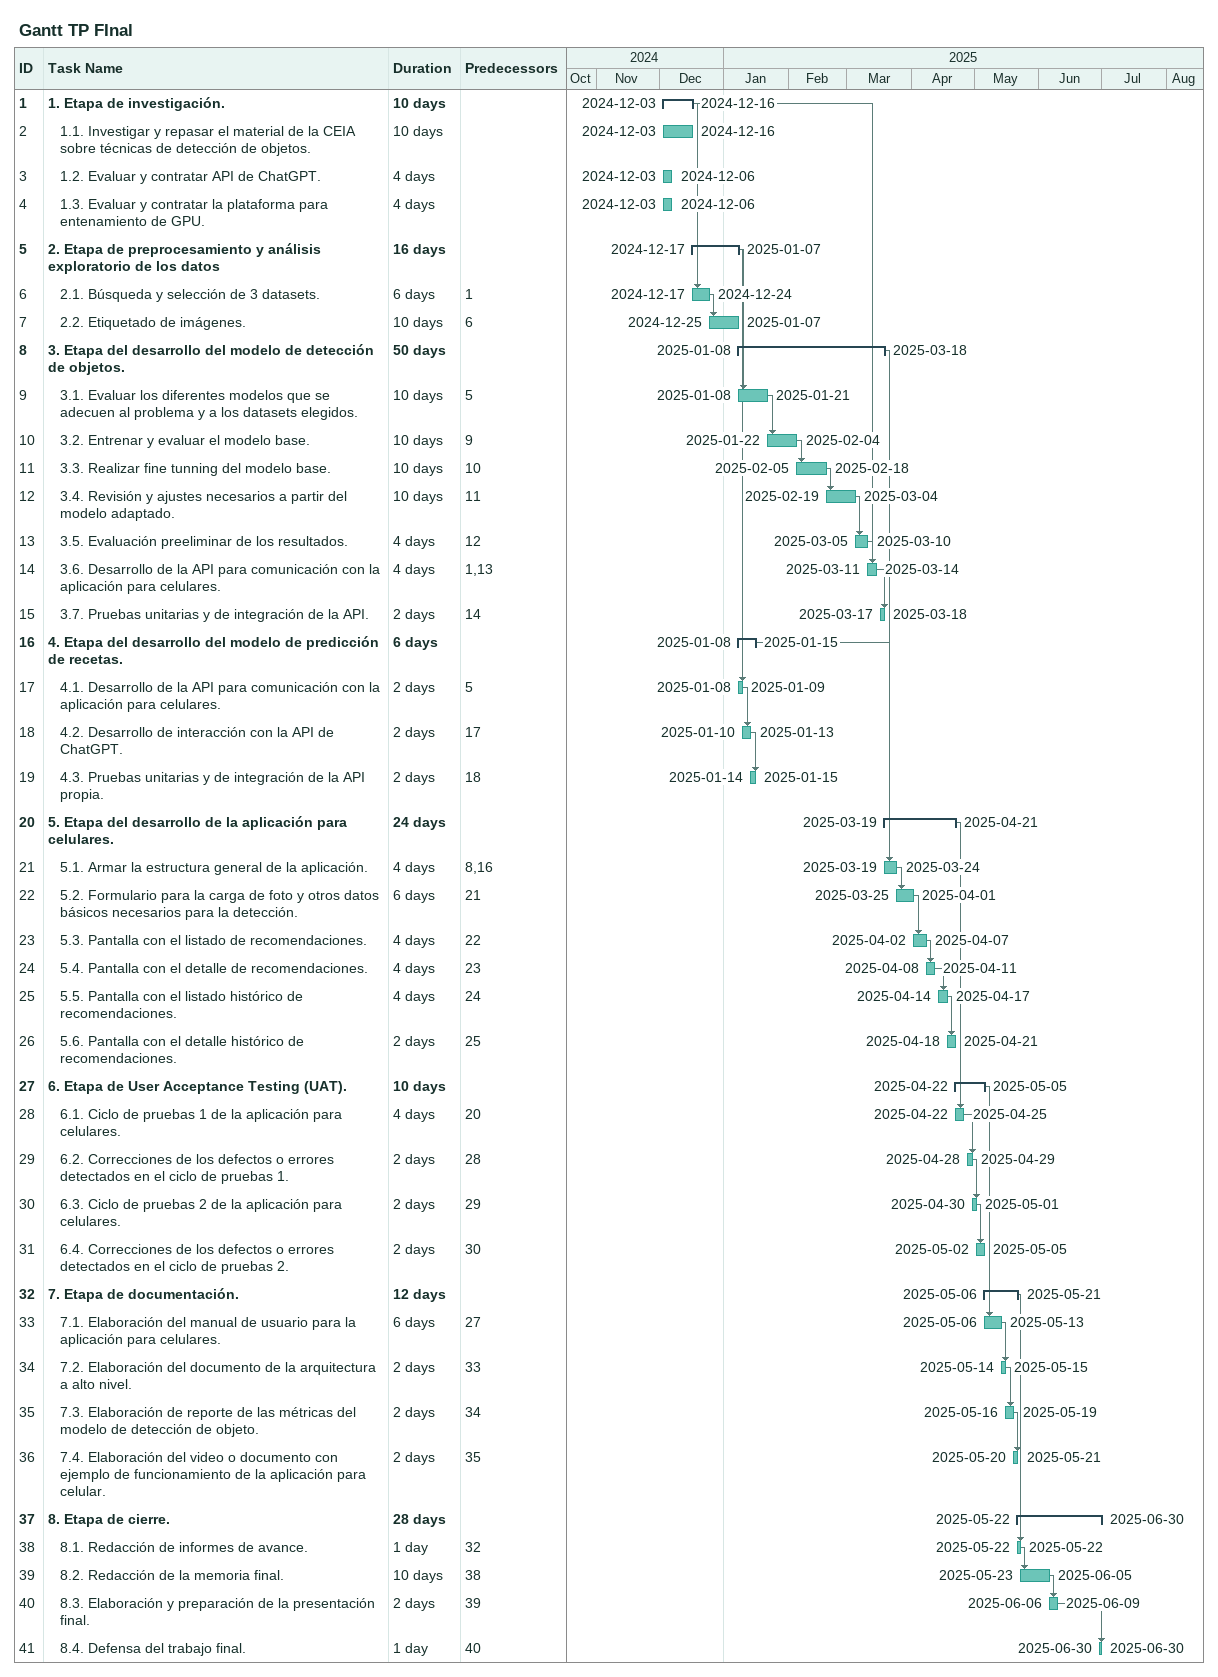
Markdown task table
Gantt TP FInal

| ID | Level | Task | Duration | Start | Finish | Predecessors |
|---|---|---|---|---|---|---|
| 1 | 1 | **1. Etapa de investigación.** | 10d | 2024-12-03 | 2024-12-16 |  |
| 2 | 2 | 1.1. Investigar y repasar el material de la CEIA sobre técnicas de detección de objetos. | 10d | 2024-12-03 | 2024-12-16 |  |
| 3 | 2 | 1.2. Evaluar y contratar API de ChatGPT. | 4d | 2024-12-03 | 2024-12-06 |  |
| 4 | 2 | 1.3. Evaluar y contratar la plataforma para entenamiento de GPU. | 4d | 2024-12-03 | 2024-12-06 |  |
| 5 | 1 | **2. Etapa de preprocesamiento y análisis exploratorio de los datos** | 16d | 2024-12-17 | 2025-01-07 |  |
| 6 | 2 | 2.1. Búsqueda y selección de 3 datasets. | 6d | 2024-12-17 | 2024-12-24 | 1 |
| 7 | 2 | 2.2. Etiquetado de imágenes. | 10d | 2024-12-25 | 2025-01-07 | 6 |
| 8 | 1 | **3. Etapa del desarrollo del modelo de detección de objetos.** | 50d | 2025-01-08 | 2025-03-18 |  |
| 9 | 2 | 3.1. Evaluar los diferentes modelos que se adecuen al problema y a los datasets elegidos. | 10d | 2025-01-08 | 2025-01-21 | 5 |
| 10 | 2 | 3.2. Entrenar y evaluar el modelo base. | 10d | 2025-01-22 | 2025-02-04 | 9 |
| 11 | 2 | 3.3. Realizar fine tunning del modelo base. | 10d | 2025-02-05 | 2025-02-18 | 10 |
| 12 | 2 | 3.4. Revisión y ajustes necesarios a partir del modelo adaptado. | 10d | 2025-02-19 | 2025-03-04 | 11 |
| 13 | 2 | 3.5. Evaluación preeliminar de los resultados. | 4d | 2025-03-05 | 2025-03-10 | 12 |
| 14 | 2 | 3.6. Desarrollo de la API para comunicación con la aplicación para celulares. | 4d | 2025-03-11 | 2025-03-14 | 1, 13 |
| 15 | 2 | 3.7. Pruebas unitarias y de integración de la API. | 2d | 2025-03-17 | 2025-03-18 | 14 |
| 16 | 1 | **4. Etapa del desarrollo del modelo de predicción de recetas.** | 6d | 2025-01-08 | 2025-01-15 |  |
| 17 | 2 | 4.1. Desarrollo de la API para comunicación con la aplicación para celulares. | 2d | 2025-01-08 | 2025-01-09 | 5 |
| 18 | 2 | 4.2. Desarrollo de interacción con la API de ChatGPT. | 2d | 2025-01-10 | 2025-01-13 | 17 |
| 19 | 2 | 4.3. Pruebas unitarias y de integración de la API propia. | 2d | 2025-01-14 | 2025-01-15 | 18 |
| 20 | 1 | **5. Etapa del desarrollo de la aplicación para celulares.** | 24d | 2025-03-19 | 2025-04-21 |  |
| 21 | 2 | 5.1. Armar la estructura general de la aplicación. | 4d | 2025-03-19 | 2025-03-24 | 8, 16 |
| 22 | 2 | 5.2. Formulario para la carga de foto y otros datos básicos necesarios para la detección. | 6d | 2025-03-25 | 2025-04-01 | 21 |
| 23 | 2 | 5.3. Pantalla con el listado de recomendaciones. | 4d | 2025-04-02 | 2025-04-07 | 22 |
| 24 | 2 | 5.4. Pantalla con el detalle de recomendaciones. | 4d | 2025-04-08 | 2025-04-11 | 23 |
| 25 | 2 | 5.5. Pantalla con el listado histórico de recomendaciones. | 4d | 2025-04-14 | 2025-04-17 | 24 |
| 26 | 2 | 5.6. Pantalla con el detalle histórico de recomendaciones. | 2d | 2025-04-18 | 2025-04-21 | 25 |
| 27 | 1 | **6. Etapa de User Acceptance Testing (UAT).** | 10d | 2025-04-22 | 2025-05-05 |  |
| 28 | 2 | 6.1. Ciclo de pruebas 1 de la aplicación para celulares. | 4d | 2025-04-22 | 2025-04-25 | 20 |
| 29 | 2 | 6.2. Correcciones de los defectos o errores detectados en el ciclo de pruebas 1. | 2d | 2025-04-28 | 2025-04-29 | 28 |
| 30 | 2 | 6.3. Ciclo de pruebas 2 de la aplicación para celulares. | 2d | 2025-04-30 | 2025-05-01 | 29 |
| 31 | 2 | 6.4. Correcciones de los defectos o errores detectados en el ciclo de pruebas 2. | 2d | 2025-05-02 | 2025-05-05 | 30 |
| 32 | 1 | **7. Etapa de documentación.** | 12d | 2025-05-06 | 2025-05-21 |  |
| 33 | 2 | 7.1. Elaboración del manual de usuario para la aplicación para celulares. | 6d | 2025-05-06 | 2025-05-13 | 27 |
| 34 | 2 | 7.2. Elaboración del documento de la arquitectura a alto nivel. | 2d | 2025-05-14 | 2025-05-15 | 33 |
| 35 | 2 | 7.3. Elaboración de reporte de las métricas del modelo de detección de objeto. | 2d | 2025-05-16 | 2025-05-19 | 34 |
| 36 | 2 | 7.4. Elaboración del video o documento con ejemplo de funcionamiento de la aplicación para celular. | 2d | 2025-05-20 | 2025-05-21 | 35 |
| 37 | 1 | **8. Etapa de cierre.** | 28d | 2025-05-22 | 2025-06-30 |  |
| 38 | 2 | 8.1. Redacción de informes de avance. | 1d | 2025-05-22 | 2025-05-22 | 32 |
| 39 | 2 | 8.2. Redacción de la memoria final. | 10d | 2025-05-23 | 2025-06-05 | 38 |
| 40 | 2 | 8.3. Elaboración y preparación de la presentación final. | 2d | 2025-06-06 | 2025-06-09 | 39 |
| 41 | 2 | 8.4. Defensa del trabajo final. | 1d | 2025-06-30 | 2025-06-30 | 40 |
